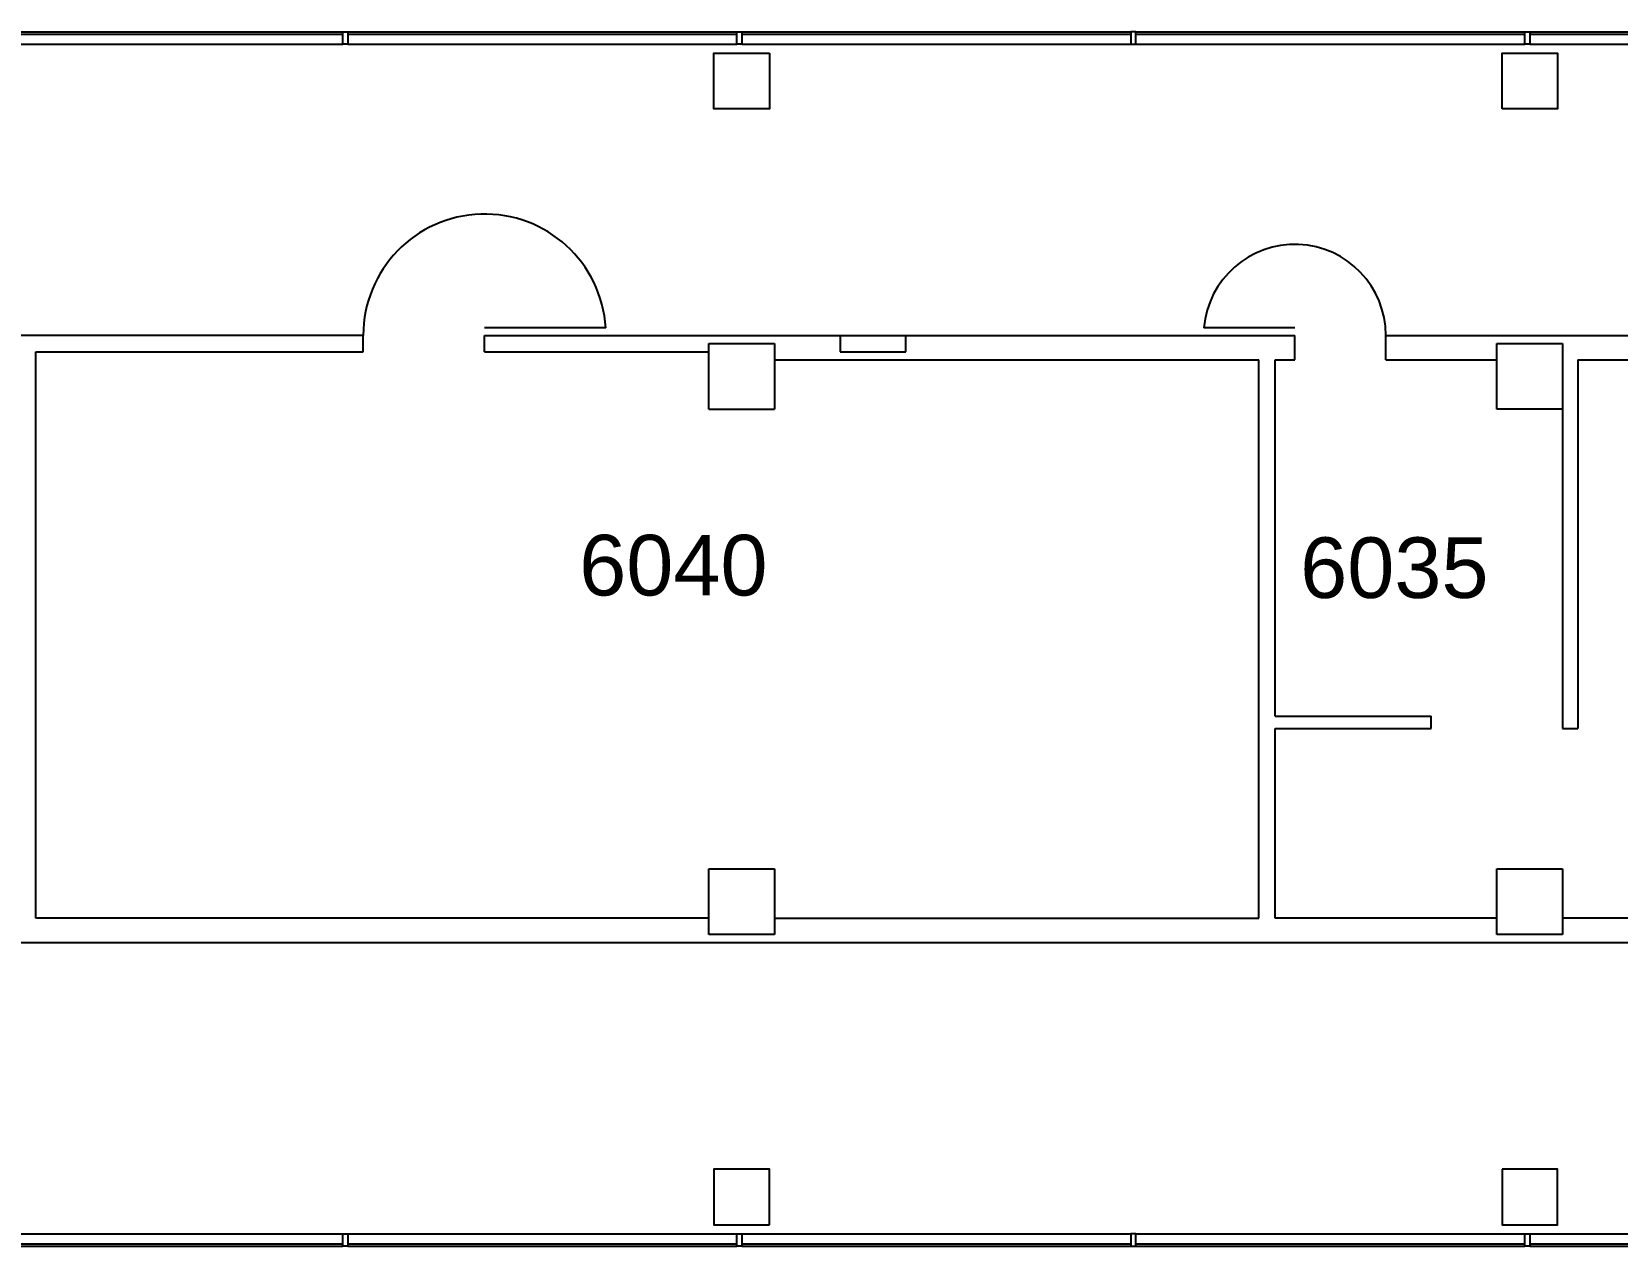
# Model space of a CAD drawing. Extents: x 2546 to 7662, y 1483 to 4928.
# Drawn here: x 3754 to 4382, y 2960 to 3442 of the extents above; entities that cross this region are included whole.
import ezdxf

# ---------------------------------------------------------------- set-up
doc = ezdxf.new("R2010")
doc.units = 0
doc.header["$LTSCALE"] = 150
doc.header["$MEASUREMENT"] = 0
for name, color, linetype in [('A-ANNO-TX192', 4, 'CONTINUOUS'), ('A-COLS', 5, 'CONTINUOUS'), ('A-DOOR', 2, 'CONTINUOUS'), ('A-GLAZ', 2, 'CONTINUOUS'), ('A-GLAZ-SILL', 1, 'CONTINUOUS'), ('A-WALL-FULL', 6, 'CONTINUOUS')]:
    doc.layers.add(name, color=color, linetype=linetype)
doc.styles.add('ARIAL', font='arial.ttf')

msp = doc.modelspace()

# ---------------------------------------------------------------- linework, layer by layer
at = {"layer": 'A-COLS'}
for p, q in [((4022, 3318), (4048, 3318)), ((4022, 3292), (4022, 3318)), ((4048, 3318), (4048, 3292)), ((4334, 3292), (4334, 3318)), ((4334, 3318), (4360, 3318)), ((4360, 3318), (4360, 3292)), ((4022, 3292), (4048, 3292)), ((4360, 3292), (4334, 3292)), ((4022, 3084), (4022, 3110)), ((4022, 3110), (4048, 3110)), ((4048, 3110), (4048, 3084)), ((4334, 3110), (4360, 3110)), ((4334, 3084), (4334, 3110)), ((4360, 3110), (4360, 3084)), ((4048, 3084), (4022, 3084)), ((4360, 3084), (4334, 3084))]:
    msp.add_line(p, q, dxfattribs=at)
for points in [[(4046, 3433), (4046, 3411), (4024, 3411), (4024, 3433)], [(4336, 3411), (4336, 3433), (4358, 3433), (4358, 3411)], [(4046, 2969), (4046, 2991), (4024, 2991), (4024, 2969)], [(4336, 2991), (4336, 2969), (4358, 2969), (4358, 2991)]]:
    msp.add_lwpolyline(points, close=True, dxfattribs=at)
at = {"layer": 'A-DOOR'}
for p, q in [((3981.16, 3324.25), (3933.16, 3324.25)), ((4254, 3324.25), (4218, 3324.25))]:
    msp.add_line(p, q, dxfattribs=at)
for centre, radius, start, end in [((3933.2, 3321.23), 48.05, 3.60328, 179.97654), ((4253.94, 3321.22), 36.06, 0.04185, 175.18626)]:
    msp.add_arc(centre, radius, start, end, dxfattribs=at)
at = {"layer": 'A-GLAZ'}
for p, q in [((3723, 3440.5), (3877, 3440.5)), ((3879, 3440.5), (4033, 3440.5)), ((4035, 3440.5), (4189, 3440.5)), ((4191, 3440.5), (4345, 3440.5)), ((4347, 3440.5), (4501, 3440.5)), ((3723, 2961.5), (3877, 2961.5)), ((3879, 2961.5), (4033, 2961.5)), ((4035, 2961.5), (4189, 2961.5)), ((4191, 2961.5), (4345, 2961.5)), ((4347, 2961.5), (4501, 2961.5))]:
    msp.add_line(p, q, dxfattribs=at)
for points in [[(3877, 3441.5), (3879, 3441.5), (3879, 3436.5), (3877, 3436.5)], [(4035, 3436.5), (4033, 3436.5), (4033, 3441.5), (4035, 3441.5)], [(4189, 3436.5), (4191, 3436.5), (4191, 3441.5), (4189, 3441.5)], [(4347, 3436.5), (4345, 3436.5), (4345, 3441.5), (4347, 3441.5)], [(3877, 2965.5), (3879, 2965.5), (3879, 2960.5), (3877, 2960.5)], [(4035, 2960.5), (4033, 2960.5), (4033, 2965.5), (4035, 2965.5)], [(4189, 2960.5), (4191, 2960.5), (4191, 2965.5), (4189, 2965.5)], [(4347, 2960.5), (4345, 2960.5), (4345, 2965.5), (4347, 2965.5)]]:
    msp.add_lwpolyline(points, close=True, dxfattribs=at)
at = {"layer": 'A-GLAZ-SILL'}
for p, q in [((3723, 3441.5), (3877, 3441.5)), ((3879, 3441.5), (4033, 3441.5)), ((4035, 3441.5), (4189, 3441.5)), ((4191, 3441.5), (4345, 3441.5)), ((4347, 3441.5), (4501, 3441.5)), ((3723, 3436.5), (3877, 3436.5)), ((3879, 3436.5), (4033, 3436.5)), ((4035, 3436.5), (4189, 3436.5)), ((4191, 3436.5), (4345, 3436.5)), ((4347, 3436.5), (4501, 3436.5)), ((3723, 2965.5), (3877, 2965.5)), ((3879, 2965.5), (4033, 2965.5)), ((4035, 2965.5), (4189, 2965.5)), ((4191, 2965.5), (4345, 2965.5)), ((4347, 2965.5), (4501, 2965.5)), ((3723, 2960.5), (3877, 2960.5)), ((3879, 2960.5), (4033, 2960.5)), ((4035, 2960.5), (4189, 2960.5)), ((4191, 2960.5), (4345, 2960.5)), ((4347, 2960.5), (4501, 2960.5))]:
    msp.add_line(p, q, dxfattribs=at)
at = {"layer": 'A-WALL-FULL'}
for p, q in [((3885.16, 3321.25), (3689.5, 3321.25)), ((3885.16, 3314.75), (3885.16, 3321.25)), ((3933.16, 3321.25), (4074, 3321.25)), ((3933.16, 3314.75), (3933.16, 3321.25)), ((4074, 3321.25), (4074, 3314.75)), ((4074, 3321.25), (4100, 3321.25)), ((4100, 3314.75), (4100, 3321.25)), ((4100, 3321.25), (4254, 3321.25)), ((4254, 3311.5), (4254, 3321.25)), ((4290, 3321.25), (4543.25, 3321.25)), ((4290, 3311.5), (4290, 3321.25)), ((3755.5, 3314.75), (3885.16, 3314.75)), ((3755.5, 3090.5), (3755.5, 3314.75)), ((3933.16, 3314.75), (4022, 3314.75)), ((4074, 3314.75), (4100, 3314.75)), ((4048, 3311.5), (4239.75, 3311.5)), ((4239.75, 3090.5), (4239.75, 3311.5)), ((4246.25, 3311.5), (4254, 3311.5)), ((4246.25, 3170.5), (4246.25, 3311.5)), ((4290, 3311.5), (4334, 3311.5)), ((4366, 3311.5), (4366, 3165.5)), ((4366, 3311.5), (4534.75, 3311.5)), ((4360, 3292), (4360, 3165.5)), ((4246.25, 3170.5), (4308, 3170.5)), ((4308, 3165.5), (4308, 3170.5)), ((4246.25, 3165.5), (4308, 3165.5)), ((4246.25, 3090.5), (4246.25, 3165.5)), ((4360, 3165.5), (4366, 3165.5)), ((4022, 3090.5), (3755.5, 3090.5)), ((4048, 3090.5), (4239.75, 3090.5)), ((4334, 3090.5), (4246.25, 3090.5)), ((4534.75, 3090.5), (4360, 3090.5)), ((3697.5, 3080.75), (4613.5, 3080.75))]:
    msp.add_line(p, q, dxfattribs=at)

# ---------------------------------------------------------------- texts
at = {"layer": 'A-ANNO-TX192', "style": 'ARIAL'}
for s, p in [('6040', (3970.64, 3218.24)), ('6035', (4256.09, 3217.25))]:
    msp.add_text(s, height=24, dxfattribs=at).set_placement(p)

doc.saveas('drawing.dxf')
